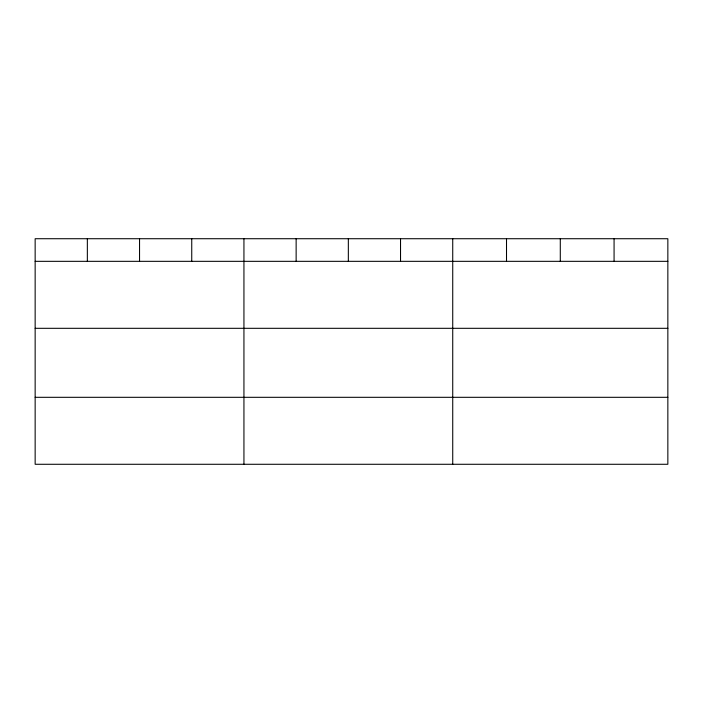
<?xml version="1.0" encoding="UTF-8"?>
<svg xmlns="http://www.w3.org/2000/svg" width="703" height="703" viewBox="0 0 703 703"><rect width="100%" height="100%" fill="white"/><g stroke="black" fill="none" stroke-linecap="round" stroke-linejoin="round"><path stroke-width="1.05" d="M667.85 328.31L667.85 238.721L35.15 238.721L35.15 464.279L667.85 464.279L667.85 328.31L35.15 328.31M35.15 261.331L667.85 261.331M35.15 397.309L667.85 397.309M614.071 238.721L614.071 261.331M560.291 238.721L560.291 261.331M506.512 238.721L506.512 261.331M452.732 238.721L452.732 464.279M400.534 238.721L400.534 261.331M348.337 238.721L348.337 261.331M296.139 238.721L296.139 261.331M243.941 238.721L243.941 464.279M191.743 238.721L191.743 261.331M139.546 238.721L139.546 261.331M87.348 238.721L87.348 261.331"/></g></svg>
